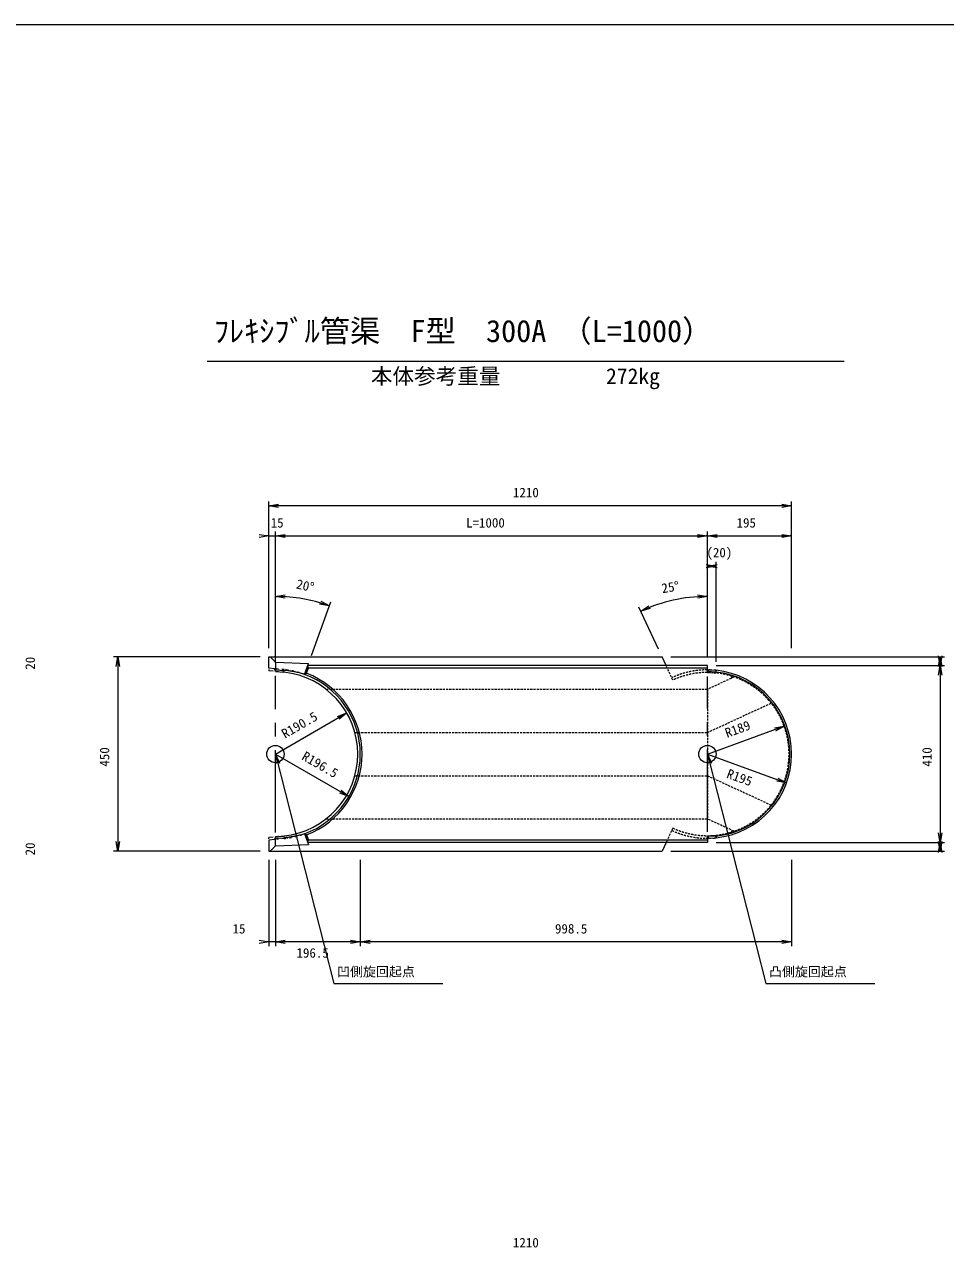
# Model space of a CAD drawing. Units: millimetres, scale not verified, with parts at other scales. Extents: x -247732 to 40887, y 610 to 29090.
# Drawn here: x 14117 to 24779, y 14930 to 29090 of the extents above; entities that cross this region are included whole.
import ezdxf
from ezdxf.enums import TextEntityAlignment as Align

# ---------------------------------------------------------------- set-up
doc = ezdxf.new("R2010")
doc.units = ezdxf.units.MM
doc.header["$LTSCALE"] = 50
for name, pattern in [('USER1', [28.575, 19.05, -3.175, 3.175, -3.175]), ('USER2', [1.27, 0.5, -0.25, 0.01, -0.25, 0.01, -0.25]), ('USER3', [0.75, 0.5, -0.25])]:
    doc.linetypes.add(name, pattern=pattern)
for name, color, linetype, lineweight in [('0_2', 7, 'Continuous', 18), ('D-STR-DIM（寸法）', 7, 'Continuous', 18), ('D-STR-HTXT（旗揚げ）', 7, 'Continuous', 18), ('D-STR-STR1（構造物）', 4, 'Continuous', 18), ('D-STR-STR4（構造物）', 7, 'USER3', 18), ('D-STR-STRn（構造物）', 7, 'Continuous', 18), ('D-TTL(外枠）', 2, 'Continuous', 18)]:
    doc.layers.add(name, color=color, linetype=linetype, lineweight=lineweight)
for name, color, linetype in [('D-MTR-TXT(文字列）', 7, 'Continuous'), ('D-STR-TXT（文字）', 7, 'Continuous'), ('D-TTL-TXT（文字）', 7, 'Continuous')]:
    doc.layers.add(name, color=color, linetype=linetype)
doc.styles.add('ＭＳ ゴシック', font='')
doc.styles.get('ＭＳ ゴシック').set_extended_font_data('MS Gothic')

msp = doc.modelspace()

# ---------------------------------------------------------------- linework, layer by layer
at = {"layer": '0_2'}
for p, q in [((16947.16, 23518.18), (17059.66, 23536.93)), ((17059.66, 23499.43), (16947.16, 23518.18)), ((16947.16, 23518.18), (16962.16, 23518.18)), ((22884.66, 23536.93), (22997.16, 23518.18)), ((22997.16, 23518.18), (22884.66, 23499.43)), ((22997.16, 23518.18), (22982.16, 23518.18)), ((16834.66, 23186.93), (16947.16, 23168.18)), ((16947.16, 23168.18), (16834.66, 23149.43)), ((16947.16, 23168.18), (16932.16, 23168.18)), ((17022.16, 23168.18), (17134.66, 23186.93)), ((17022.16, 23168.18), (17134.66, 23186.93)), ((17134.66, 23149.43), (17022.16, 23168.18)), ((17022.16, 23168.18), (17037.16, 23168.18)), ((17134.66, 23149.43), (17022.16, 23168.18)), ((17022.16, 23168.18), (17037.16, 23168.18)), ((21909.66, 23186.93), (22022.16, 23168.18)), ((22022.16, 23168.18), (21909.66, 23149.43)), ((22022.16, 23168.18), (22007.16, 23168.18)), ((22022.16, 23168.18), (22134.66, 23186.93)), ((22134.66, 23149.43), (22022.16, 23168.18)), ((22022.16, 23168.18), (22037.16, 23168.18)), ((22884.66, 23186.93), (22997.16, 23168.18)), ((22997.16, 23168.18), (22884.66, 23149.43)), ((22997.16, 23168.18), (22982.16, 23168.18)), ((22009.83, 22836.93), (22122.33, 22818.18)), ((22122.33, 22818.18), (22009.83, 22799.43)), ((22022.16, 22818.18), (22134.66, 22836.93)), ((22134.66, 22799.43), (22022.16, 22818.18)), ((22022.16, 22818.18), (22037.16, 22818.18)), ((22122.33, 22818.18), (22107.33, 22818.18)), ((17022.16, 22468.18), (17134.74, 22486.47)), ((17134.59, 22448.97), (17022.16, 22468.18)), ((17022.16, 22468.18), (17037.16, 22468.12)), ((17646.35, 22358.12), (17534.14, 22378.52)), ((17546.82, 22413.81), (17646.35, 22358.12)), ((21909.59, 22486.47), (22022.16, 22468.18)), ((22022.16, 22468.18), (21909.74, 22448.97)), ((22022.16, 22468.18), (22007.16, 22468.12)), ((17646.35, 22358.12), (17632.23, 22363.19)), ((21250.89, 22297.19), (21345.19, 22361.34)), ((21360.89, 22327.29), (21250.89, 22297.19)), ((21250.89, 22297.19), (21264.51, 22303.48)), ((15178.41, 21655.68), (15197.16, 21768.18)), ((15197.16, 21768.18), (15215.91, 21655.68)), ((15197.16, 21768.18), (15197.16, 21753.18)), ((24717.16, 21668.18), (24698.41, 21780.68)), ((24698.41, 21655.68), (24717.16, 21768.18)), ((24698.41, 21555.68), (24717.16, 21668.18)), ((24735.91, 21780.68), (24717.16, 21668.18)), ((24717.16, 21768.18), (24735.91, 21655.68)), ((24717.16, 21768.18), (24717.16, 21753.18)), ((24717.16, 21668.18), (24717.16, 21683.18)), ((24717.16, 21668.18), (24735.91, 21555.68)), ((24717.16, 21668.18), (24717.16, 21653.18)), ((17740.25, 21079.42), (17847.05, 21119.43)), ((17847.05, 21119.43), (17759, 21046.94)), ((17847.05, 21119.43), (17834.06, 21111.93)), ((22798.05, 20945.53), (22910.17, 20966.39)), ((22910.17, 20966.39), (22810.87, 20910.3)), ((22910.17, 20966.39), (22896.08, 20961.26)), ((17031.8, 20529.54), (17022.16, 20643.18)), ((17022.16, 20643.18), (17068.14, 20538.81)), ((17022.16, 20643.18), (17025.87, 20628.65)), ((22031.8, 20529.54), (22022.16, 20643.18)), ((22022.16, 20643.18), (22068.14, 20538.81)), ((22022.16, 20643.18), (22025.87, 20628.65)), ((22938.36, 20309.71), (22826.24, 20330.57)), ((22839.06, 20365.81), (22938.36, 20309.71)), ((22938.36, 20309.71), (22924.27, 20314.84)), ((17873.03, 20151.93), (17766.23, 20191.94)), ((17784.98, 20224.42), (17873.03, 20151.93)), ((17873.03, 20151.93), (17860.04, 20159.43)), ((24717.16, 19618.18), (24698.41, 19730.68)), ((24735.91, 19730.68), (24717.16, 19618.18)), ((15197.16, 19518.18), (15178.41, 19630.68)), ((15215.91, 19630.68), (15197.16, 19518.18)), ((24717.16, 19518.18), (24698.41, 19630.68)), ((24698.41, 19505.68), (24717.16, 19618.18)), ((24717.16, 19618.18), (24717.16, 19633.18)), ((24735.91, 19630.68), (24717.16, 19518.18)), ((24717.16, 19618.18), (24735.91, 19505.68)), ((24717.16, 19618.18), (24717.16, 19603.18)), ((15197.16, 19518.18), (15197.16, 19533.18)), ((24717.16, 19518.18), (24717.16, 19533.18)), ((16834.66, 18486.93), (16947.16, 18468.18)), ((16947.16, 18468.18), (16834.66, 18449.43)), ((16947.16, 18468.18), (16932.16, 18468.18)), ((17022.16, 18468.18), (17134.66, 18486.93)), ((17022.16, 18468.18), (17134.66, 18486.93)), ((17134.66, 18449.43), (17022.16, 18468.18)), ((17022.16, 18468.18), (17037.16, 18468.18)), ((17134.66, 18449.43), (17022.16, 18468.18)), ((17022.16, 18468.18), (17037.16, 18468.18)), ((17892.16, 18486.93), (18004.66, 18468.18)), ((18004.66, 18468.18), (17892.16, 18449.43)), ((18004.66, 18468.18), (17989.66, 18468.18)), ((18004.66, 18468.18), (18117.16, 18486.93)), ((18117.16, 18449.43), (18004.66, 18468.18)), ((18004.66, 18468.18), (18019.66, 18468.18)), ((22884.66, 18486.93), (22997.16, 18468.18)), ((22997.16, 18468.18), (22884.66, 18449.43)), ((22997.16, 18468.18), (22982.16, 18468.18))]:
    msp.add_line(p, q, dxfattribs=at)
at = {"layer": 'D-STR-DIM（寸法）'}
for p, q in [((16947.16, 21868.18), (16947.16, 23568.18)), ((22982.16, 23518.18), (16962.16, 23518.18)), ((22997.16, 21868.18), (22997.16, 23568.18)), ((16932.16, 23168.18), (16917.16, 23168.18)), ((16947.16, 21868.18), (16947.16, 23218.18)), ((16947.16, 23168.18), (17022.16, 23168.18)), ((17022.16, 21700.68), (17022.16, 23218.18)), ((17022.16, 21700.68), (17022.16, 23218.18)), ((17037.16, 23168.18), (17052.16, 23168.18)), ((17037.16, 23168.18), (22007.16, 23168.18)), ((22022.16, 21768.18), (22022.16, 23218.18)), ((22022.16, 21768.18), (22022.16, 23218.18)), ((22037.16, 23168.18), (22982.16, 23168.18)), ((22997.16, 21868.18), (22997.16, 23218.18)), ((22022.16, 21768.18), (22022.16, 22868.18)), ((22037.16, 22818.18), (22107.33, 22818.18)), ((22122.33, 21713.02), (22122.33, 22868.18)), ((17022.16, 21805.45), (17022.16, 22518.18)), ((22022.16, 21768.18), (22022.16, 22518.18)), ((17437.93, 21785.49), (17663.45, 22405.11)), ((21455.31, 21858.81), (21229.76, 22342.51)), ((16847.16, 21768.18), (15147.16, 21768.18)), ((15197.16, 21753.18), (15197.16, 19533.18)), ((21597.57, 21768.18), (24767.16, 21768.18)), ((22122.16, 21668.18), (24767.16, 21668.18)), ((22122.16, 21668.18), (24767.16, 21668.18)), ((24717.16, 21753.18), (24717.16, 21683.18)), ((24717.16, 21653.18), (24717.16, 19633.18)), ((17022.16, 20643.18), (17834.06, 21111.93)), ((22022.16, 20643.18), (22896.08, 20961.26)), ((17022.16, 20643.18), (17860.04, 20159.43)), ((22022.16, 20643.18), (22924.27, 20314.84)), ((22122.16, 19618.18), (24767.16, 19618.18)), ((22122.16, 19618.18), (24767.16, 19618.18)), ((24717.16, 19603.18), (24717.16, 19533.18)), ((16847.16, 19518.18), (15147.16, 19518.18)), ((16947.16, 19418.18), (16947.16, 18418.18)), ((17022.16, 19418.18), (17022.16, 18418.18)), ((17022.16, 19418.18), (17022.16, 18418.18)), ((18004.66, 19418.18), (18004.66, 18418.18)), ((18004.66, 19418.18), (18004.66, 18418.18)), ((21597.57, 19518.18), (24767.16, 19518.18)), ((22997.16, 19418.18), (22997.16, 18418.18)), ((16932.16, 18468.18), (16917.16, 18468.18)), ((17022.16, 18468.18), (16947.16, 18468.18)), ((17989.66, 18468.18), (17037.16, 18468.18)), ((17037.16, 18468.18), (17052.16, 18468.18)), ((22982.16, 18468.18), (18019.66, 18468.18))]:
    msp.add_line(p, q, dxfattribs=at)
at = {"layer": 'D-STR-DIM（寸法）', "color": 2}
for centre in [(17022.16, 20643.18), (22022.16, 20643.18)]:
    msp.add_circle(centre, 100, dxfattribs=at)
at = {"layer": 'D-STR-DIM（寸法）'}
for centre, start, end in [((17022.16, 20643.18), 70.47093, 89.52907), ((22022.16, 20643.18), 90.47093, 114.52907)]:
    msp.add_arc(centre, 1825, start, end, dxfattribs=at)
at = {"layer": 'D-STR-HTXT（旗揚げ）'}
for p, q in [((16232.03, 25191.15), (23606.9, 25191.15)), ((17025.87, 20628.65), (17699.88, 17985.99)), ((22025.87, 20628.65), (22699.88, 17985.99)), ((17699.88, 17985.99), (18959.34, 17985.99)), ((22699.88, 17985.99), (23959.34, 17985.99))]:
    msp.add_line(p, q, dxfattribs=at)
at = {"layer": 'D-STR-STR1（構造物）'}
for p, q in [((16947.16, 21638.53), (16947.16, 21768.18)), ((16947.16, 21768.18), (21497.57, 21768.18)), ((17022.16, 21705.45), (16959.43, 21768.18)), ((17022.16, 21705.45), (17403.73, 21691.52)), ((17022.16, 21705.45), (17022.16, 21618.51)), ((17358.2, 21566.43), (17403.73, 21691.52)), ((22022.16, 21668.18), (17395.23, 21668.18)), ((21544.2, 21668.18), (21497.57, 21768.18)), ((22022.16, 21598.16), (22022.16, 21668.18)), ((17012.16, 21631.87), (16947.16, 21638.53)), ((16947.16, 21623.38), (16947.16, 21608.38)), ((16996.9, 21603.27), (16947.16, 21608.38)), ((17022.16, 21600.68), (17012.16, 21631.87)), ((17017.73, 21614.51), (17022.16, 21618.51)), ((17022.16, 21618.51), (17121.56, 21611.96)), ((17022.16, 21600.68), (17119.38, 21590.71)), ((17119.38, 21590.71), (17121.56, 21611.96)), ((17133.39, 21611.11), (17121.56, 21611.96)), ((17145.22, 21610.11), (17133.39, 21611.11)), ((17157.05, 21608.97), (17145.22, 21610.11)), ((17168.89, 21607.68), (17157.05, 21608.97)), ((17180.72, 21606.24), (17168.89, 21607.68)), ((17192.55, 21604.66), (17180.72, 21606.24)), ((17204.38, 21602.92), (17192.55, 21604.66)), ((17216.21, 21601.04), (17204.38, 21602.92)), ((17228.05, 21599.01), (17216.21, 21601.04)), ((17239.88, 21596.83), (17228.05, 21599.01)), ((17251.71, 21594.49), (17239.88, 21596.83)), ((17263.54, 21592.01), (17251.71, 21594.49)), ((17275.37, 21589.36), (17263.54, 21592.01)), ((17287.21, 21586.57), (17275.37, 21589.36)), ((17299.04, 21583.61), (17287.21, 21586.57)), ((17310.87, 21580.5), (17299.04, 21583.61)), ((17322.7, 21577.23), (17310.87, 21580.5)), ((17334.54, 21573.79), (17322.7, 21577.23)), ((17346.37, 21570.19), (17334.54, 21573.79)), ((17358.2, 21566.43), (17346.37, 21570.19)), ((17358.2, 21566.43), (17383.77, 21578.2)), ((17383.77, 21578.2), (17405.6, 21638.18)), ((17391.59, 21658.18), (17405.6, 21638.18)), ((22022.16, 21638.18), (17405.6, 21638.18)), ((22022.16, 21618.18), (22022.16, 21588.18)), ((22022.16, 21618.18), (22122.33, 21613.02)), ((22022.16, 21598.16), (22042.14, 21617.15)), ((22120.78, 21593.08), (22022.16, 21598.16)), ((22119.25, 21583.18), (22122.33, 21613.02)), ((22122.33, 21613.02), (22120.78, 21593.08)), ((22332.16, 21535.89), (22314, 21527.53)), ((16996.9, 19683.09), (16947.16, 19677.99)), ((17022.16, 19685.68), (17012.16, 19654.5)), ((17022.16, 19685.68), (17119.38, 19695.66)), ((17119.38, 19695.66), (17121.56, 19674.4)), ((17204.38, 19683.44), (17192.55, 19681.71)), ((17216.21, 19685.32), (17204.38, 19683.44)), ((17228.05, 19687.35), (17216.21, 19685.32)), ((17239.88, 19689.54), (17228.05, 19687.35)), ((17251.71, 19691.87), (17239.88, 19689.54)), ((17263.54, 19694.36), (17251.71, 19691.87)), ((17275.37, 19697), (17263.54, 19694.36)), ((17287.21, 19699.8), (17275.37, 19697)), ((17299.04, 19702.75), (17287.21, 19699.8)), ((17310.87, 19705.86), (17299.04, 19702.75)), ((17322.7, 19709.14), (17310.87, 19705.86)), ((17334.54, 19712.57), (17322.7, 19709.14)), ((17346.37, 19716.17), (17334.54, 19712.57)), ((17358.2, 19719.93), (17346.37, 19716.17)), ((17358.2, 19719.93), (17383.77, 19708.17)), ((17358.2, 19719.93), (17403.73, 19594.84)), ((17383.77, 19708.17), (17405.6, 19648.18)), ((22022.16, 19668.18), (22022.16, 19698.18)), ((22120.78, 19693.29), (22022.16, 19688.21)), ((22022.16, 19688.21), (22042.14, 19669.21)), ((22022.16, 19688.21), (22022.16, 19618.18)), ((22119.25, 19703.18), (22122.33, 19673.34)), ((22122.33, 19673.34), (22120.78, 19693.29)), ((22332.16, 19750.48), (22314, 19758.84)), ((16947.16, 19662.99), (16947.16, 19677.99)), ((17012.16, 19654.5), (16947.16, 19647.83)), ((16947.16, 19647.83), (16947.16, 19518.18)), ((17022.16, 19580.92), (16959.43, 19518.18)), ((17017.73, 19671.85), (17022.16, 19667.85)), ((17022.16, 19667.85), (17121.56, 19674.4)), ((17022.16, 19580.92), (17022.16, 19667.85)), ((17022.16, 19580.92), (17403.73, 19594.84)), ((17133.39, 19675.26), (17121.56, 19674.4)), ((17145.22, 19676.25), (17133.39, 19675.26)), ((17157.05, 19677.4), (17145.22, 19676.25)), ((17168.89, 19678.69), (17157.05, 19677.4)), ((17180.72, 19680.12), (17168.89, 19678.69)), ((17192.55, 19681.71), (17180.72, 19680.12)), ((17391.59, 19628.18), (17405.6, 19648.18)), ((22022.16, 19618.18), (17395.23, 19618.18)), ((22022.16, 19648.18), (17405.6, 19648.18)), ((21544.2, 19618.18), (21497.57, 19518.18)), ((22022.16, 19668.18), (22122.33, 19673.34)), ((16947.16, 19518.18), (21497.57, 19518.18))]:
    msp.add_line(p, q, dxfattribs=at)
at = {"layer": 'D-STR-STR1（構造物）', "linetype": 'USER2'}
for p, q in [((17122.44, 21620.55), (17022.16, 21630.84)), ((17122.44, 19665.81), (17022.16, 19655.52))]:
    msp.add_line(p, q, dxfattribs=at)
at = {"layer": 'D-STR-STR1（構造物）', "linetype": 'USER3'}
for p, q in [((17366.46, 21589.12), (17385.68, 21598.08)), ((17385.68, 21598.08), (17395.94, 21626.27)), ((17395.94, 21626.27), (17386.98, 21645.5)), ((17366.46, 19697.25), (17385.68, 19688.28)), ((17385.68, 19688.28), (17395.94, 19660.09)), ((17395.94, 19660.09), (17386.98, 19640.87))]:
    msp.add_line(p, q, dxfattribs=at)
at = {"layer": 'D-STR-STR1（構造物）', "linetype": 'USER2'}
for centre, radius, start, end in [((17022.16, 20643.18), 952.5, 84.14209, 90), ((17022.16, 20643.18), 982.5, 70, 84.14209), ((22022.16, 20643.18), 975, 84.10344, 90), ((22022.16, 20643.18), 945, 84.10344, 90), ((17022.16, 20643.18), 952.5, 270, 275.85791), ((17022.16, 20643.18), 982.5, 275.85791, 290), ((22022.16, 20643.18), 945, 270, 275.89656), ((22022.16, 20643.18), 975, 270, 275.89656)]:
    msp.add_arc(centre, radius, start, end, dxfattribs=at)
at = {"layer": 'D-STR-STR1（構造物）'}
for centre, radius, start, end in [((17022.16, 20643.18), 952.5, 275.85791, 84.14209), ((17022.16, 20643.18), 982.5, 290, 70), ((17022.16, 20643.18), 1002.5, 291.14313, 68.85687), ((22022.16, 20643.18), 955, 275.92728, 84.07272), ((22022.16, 20643.18), 975, 275.89656, 84.10344)]:
    msp.add_arc(centre, radius, start, end, dxfattribs=at)
at = {"layer": 'D-STR-STR4（構造物）'}
for p, q in [((21622.79, 21499.64), (21544.2, 21668.18)), ((22022.16, 21588.18), (22119.25, 21583.18)), ((17609.32, 21393.18), (22022.16, 21393.18)), ((22297.31, 21519.84), (22022.16, 21393.18)), ((22022.16, 20893.18), (22760.46, 21233.05)), ((17941.27, 20893.18), (22022.16, 20893.18)), ((17941.27, 20393.18), (22022.16, 20393.18)), ((22022.16, 20393.18), (22760.46, 20053.31)), ((17609.32, 19893.18), (22022.16, 19893.18)), ((22297.31, 19766.52), (22022.16, 19893.18)), ((21622.79, 19786.72), (21544.2, 19618.18)), ((22022.16, 19698.18), (22119.25, 19703.18))]:
    msp.add_line(p, q, dxfattribs=at)
for centre, radius, start, end in [((22022.16, 20643.18), 975, 90, 115), ((22022.16, 20643.18), 945, 90, 115), ((22022.16, 20643.18), 945, 275.89656, 84.10344), ((22291.03, 21533.47), 15, 294.71868, 73.19545), ((22022.16, 20643.18), 975, 245, 270), ((22022.16, 20643.18), 945, 245, 270), ((22291.03, 19752.9), 15, 286.80455, 65.28132)]:
    msp.add_arc(centre, radius, start, end, dxfattribs=at)
at = {"layer": 'D-STR-STRn（構造物）', "linetype": 'USER1'}
for p, q in [((17022.16, 19735.68), (17022.16, 21550.68)), ((22022.16, 19743.22), (22022.16, 21543.15))]:
    msp.add_line(p, q, dxfattribs=at)
at = {"layer": 'D-STR-STRn（構造物）', "linetype": 'USER3'}
msp.add_line((22022.16, 21393.18), (22022.16, 19893.18), dxfattribs=at)
at = {"layer": 'D-TTL(外枠）'}
msp.add_line((1157.16, 29090.19), (40887.16, 29090.19), dxfattribs=at)

# ---------------------------------------------------------------- texts
at = {"layer": 'D-MTR-TXT(文字列）', "style": 'ＭＳ ゴシック'}
for s, p in [('本体参考重量', (18126.93, 24871.86)), ('272kg', (20849.06, 24871.86))]:
    msp.add_text(s, height=183.3, dxfattribs=at).set_placement(p, align=Align.BOTTOM_LEFT)
at = {"layer": 'D-STR-DIM（寸法）', "style": 'ＭＳ ゴシック'}
for s, p in [('1210', (19771.53, 23583.18)), ('15', (16967.27, 23233.18)), ('L=1000', (19228.64, 23233.18)), ('195', (22359.66, 23233.18)), ('(20)', (22011.23, 22888.13)), ('15', (16525.9, 18533.18)), ('998.5', (20258.02, 18533.18)), ('196.5', (17265.95, 18253.18)), ('1210', (19771.53, 14899.12))]:
    msp.add_text(s, height=110, dxfattribs=at).set_placement(p, align=Align.BOTTOM_LEFT)
for s, rotation, p in [('20°', 347.142, (17248.27, 22530.18)), ('25°', 9.693, (21507.31, 22472.62)), ('20', 90, (14270.68, 21619.96)), ('R190.5', 30, (17149.89, 20791.98)), ('R189', 20, (22261.84, 20799.59)), ('450', 90, (15132.16, 20497.75)), ('R196.5', 330, (17301.05, 20557.22)), ('410', 90, (24652.16, 20497.75)), ('R195', 340, (22224.63, 20340.69)), ('20', 90, (14270.68, 19469.96))]:
    msp.add_text(s, height=110, rotation=rotation, dxfattribs=at).set_placement(p, align=Align.BOTTOM_LEFT)
at = {"layer": 'D-STR-TXT（文字）', "style": 'ＭＳ ゴシック'}
for s, p in [('凹側旋回起点', (17735.3, 18035.99)), ('凸側旋回起点', (22735.3, 18035.99))]:
    msp.add_text(s, height=110, dxfattribs=at).set_placement(p, align=Align.BOTTOM_LEFT)
at = {"layer": 'D-TTL-TXT（文字）', "style": 'ＭＳ ゴシック'}
msp.add_text('ﾌﾚｷｼﾌﾞﾙ管渠\u3000F型\u3000300A （L=1000）', height=256.6, dxfattribs=at).set_placement((16310.21, 25336.02), align=Align.BOTTOM_LEFT)

doc.saveas('drawing.dxf')
